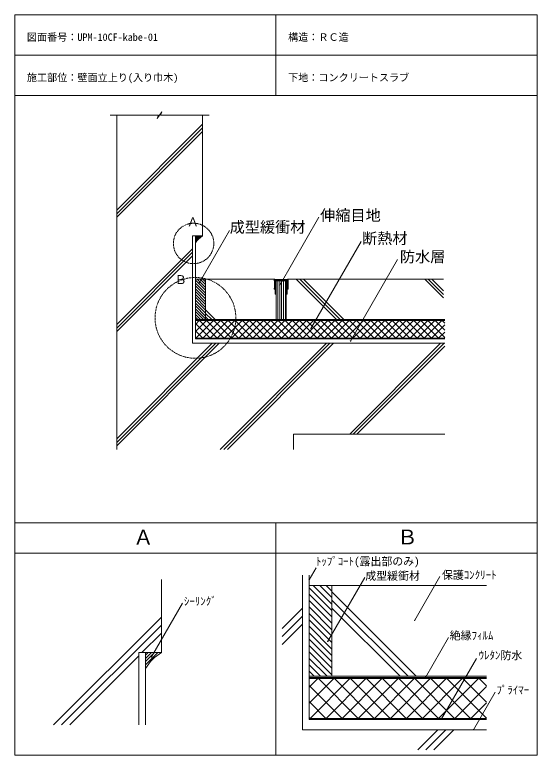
# Model space of a CAD drawing. Units: millimetres, scale not verified. Extents: x -517 to 518, y -673 to 792.
import ezdxf
from ezdxf.enums import TextEntityAlignment as Align

# ---------------------------------------------------------------- set-up
doc = ezdxf.new("R2010")
doc.units = ezdxf.units.MM
doc.header["$PDMODE"] = 32
doc.header["$PDSIZE"] = 0.8
doc.linetypes.add('DASHED2', pattern=[3, 2, -1])
doc.layers.add('0-0', color=7, linetype='Continuous', lineweight=13)
doc.styles.add('ＭＳ ゴシック', font='')
doc.styles.get('ＭＳ ゴシック').set_extended_font_data('MS Gothic')

msp = doc.modelspace()

# ---------------------------------------------------------------- linework, layer by layer
at = {"layer": '0-0'}
for p, q in [((-516.864, 792.357), (-516.864, -673.469)), ((-516.864, 792.357), (517.853, 792.357)), ((0.494, 792.357), (0.494, 632.357)), ((517.853, 792.357), (517.853, -673.469)), ((-516.864, 712.357), (517.853, 712.357)), ((-516.864, 632.357), (517.853, 632.357)), ((-328.223, 593.433), (-232.368, 593.433)), ((-315.075, 593.433), (-315.075, -68.008)), ((-225.576, 599.986), (-234.753, 586.879)), ((-234.753, 586.879), (-232.368, 593.433)), ((-225.576, 599.986), (-227.961, 593.433)), ((-227.961, 593.433), (-131.565, 593.433)), ((-145.075, 354.651), (-145.075, 593.433)), ((-315.075, 405.541), (-145.075, 575.541)), ((-315.075, 398.47), (-145.075, 568.47)), ((-315.075, 391.399), (-145.075, 561.399)), ((7.975, 257.293), (85.662, 391.851)), ((-165.075, 354.651), (-145.075, 354.651)), ((-165.075, 141.992), (-165.075, 354.651)), ((-151.051, 262.358), (-91.694, 365.166)), ((69.762, 171.197), (169.425, 343.818)), ((-315.075, 179.267), (-165.075, 329.267)), ((-315.075, 172.196), (-165.075, 322.196)), ((-315.075, 165.125), (-165.075, 315.125)), ((148.119, 146.32), (241.457, 307.987)), ((-3.083, 268.992), (-159.075, 268.992)), ((24.917, 268.992), (332.408, 268.992)), ((40.572, 268.992), (120.572, 188.992)), ((47.643, 268.992), (127.643, 188.992)), ((54.714, 268.992), (134.714, 188.992)), ((295.13, 268.992), (332.408, 231.715)), ((302.201, 268.992), (332.408, 238.786)), ((309.272, 268.992), (332.408, 245.857)), ((-139.075, 208.222), (-119.844, 188.992)), ((-139.075, 201.151), (-126.916, 188.992)), ((-139.075, 194.08), (-133.987, 188.992)), ((-159.075, 188.992), (334.925, 188.992)), ((332.408, 186.992), (-159.075, 186.992)), ((-315.075, -61.149), (-111.933, 141.992)), ((-315.075, -54.078), (-119.004, 141.992)), ((-315.075, -47.007), (-126.075, 141.992)), ((-165.075, 141.992), (334.925, 141.992)), ((-109.801, -68.008), (100.199, 141.992)), ((-102.73, -68.008), (107.27, 141.992)), ((-95.659, -68.008), (114.341, 141.992)), ((146.473, -38.008), (326.473, 141.992)), ((153.544, -38.008), (333.544, 141.992)), ((160.615, -38.008), (334.925, 136.302)), ((34.925, -38.008), (334.925, -38.008)), ((34.925, -38.008), (34.925, -68.008)), ((-516.864, -213.469), (517.853, -213.469)), ((0.494, -213.469), (0.494, -673.469)), ((-516.864, -273.469), (517.853, -273.469)), ((66.201, -326.191), (79.93, -302.412)), ((52.701, -623.061), (52.701, -317.311)), ((176.204, -321.482), (103.134, -448.042)), ((275.325, -406.218), (325.318, -319.628)), ((-226.48, -470.26), (-226.48, -325.344)), ((417.182, -337.311), (66.201, -337.311)), ((111.201, -350.351), (278.161, -517.311)), ((111.201, -366.261), (262.251, -517.311)), ((-246.202, -479.013), (-184.639, -372.382)), ((12.701, -422.442), (52.701, -382.442)), ((111.201, -382.171), (246.341, -517.311)), ((-439.994, -613.406), (-226.48, -399.891)), ((12.701, -438.352), (52.701, -398.352)), ((-424.085, -613.406), (-226.48, -415.801)), ((12.701, -454.261), (52.701, -414.261)), ((-265.029, -470.26), (-226.48, -431.711)), ((296.419, -519.561), (342.213, -440.245)), ((-408.175, -613.406), (-271.48, -476.711)), ((-271.48, -613.406), (-271.48, -470.26)), ((-226.48, -470.26), (-271.48, -470.26)), ((328.525, -601.588), (397.728, -481.726)), ((66.201, -517.311), (417.182, -517.311)), ((391.685, -623.061), (434.483, -548.933)), ((52.701, -623.061), (417.182, -623.061)), ((281.199, -663.061), (321.199, -623.061)), ((297.109, -663.061), (337.109, -623.061)), ((313.018, -663.061), (353.018, -623.061)), ((-516.864, -673.469), (517.853, -673.469))]:
    msp.add_line(p, q, dxfattribs=at)
at = {"layer": '0-0', "color": 2}
for p, q in [((-159.075, 343.812), (-148.235, 354.651)), ((-159.075, 346.64), (-151.064, 354.651)), ((-159.075, 349.469), (-153.892, 354.651)), ((-159.075, 352.297), (-156.721, 354.651)), ((-145.986, 354.072), (-145.407, 354.651)), ((-159.075, 340.983), (-158.496, 341.562)), ((-257.98, -494.648), (-233.592, -470.26)), ((-257.98, -488.284), (-239.956, -470.26)), ((-257.98, -481.92), (-246.32, -470.26)), ((-257.98, -475.556), (-252.684, -470.26)), ((-228.531, -471.562), (-227.228, -470.26)), ((-257.98, -501.012), (-256.678, -499.709))]:
    msp.add_line(p, q, dxfattribs=at)
at = {"layer": '0-0', "color": 4}
for p, q in [((-159.075, 150.992), (-159.075, 354.651)), ((-159.075, 150.992), (334.925, 150.992)), ((66.201, -317.311), (66.201, -602.811)), ((-257.98, -470.26), (-257.98, -613.406)), ((66.201, -602.811), (417.182, -602.811))]:
    msp.add_line(p, q, dxfattribs=at)
at = {"layer": '0-0', "color": 5}
for p, q in [((-139.075, 268.992), (-159.075, 268.992)), ((-159.075, 266.961), (-139.075, 246.961)), ((-155.449, 268.992), (-139.075, 252.618)), ((-149.792, 268.992), (-139.075, 258.275)), ((-144.135, 268.992), (-139.075, 263.932)), ((-139.075, 268.992), (-139.075, 188.992)), ((-3.083, 268.992), (-2.083, 268.992)), ((-3.083, 265.992), (-3.083, 268.992)), ((-2.583, 265.992), (-3.083, 265.992)), ((-2.583, 250.992), (-2.583, 265.992)), ((-2.083, 268.992), (-1.583, 268.492)), ((-1.583, 268.492), (10.917, 268.492)), ((-1.583, 267.492), (-1.583, 265.492)), ((23.417, 267.492), (-1.583, 267.492)), ((-1.583, 267.492), (-1.583, 248.992)), ((23.417, 267.492), (-1.583, 267.492)), ((-1.583, 265.492), (-1.083, 265.492)), ((-1.083, 265.492), (-1.083, 238.992)), ((-0.083, 266.992), (21.917, 266.992)), ((-0.083, 265.992), (-0.083, 266.992)), ((1.917, 265.992), (-0.083, 265.992)), ((-0.083, 265.492), (1.917, 265.492)), ((-0.083, 253.992), (-0.083, 265.492)), ((0.917, 265.492), (20.917, 265.492)), ((0.917, 188.992), (0.917, 265.492)), ((1.917, 265.492), (1.917, 265.992)), ((4.131, 188.992), (4.131, 265.492)), ((7.881, 188.992), (7.881, 265.492)), ((10.917, 268.492), (23.417, 268.492)), ((11.631, 188.992), (11.631, 265.492)), ((15.381, 188.992), (15.381, 265.492)), ((19.131, 188.992), (19.131, 265.492)), ((19.917, 265.992), (19.917, 265.492)), ((21.917, 265.992), (19.917, 265.992)), ((19.917, 265.492), (21.917, 265.492)), ((20.917, 265.492), (20.917, 188.992)), ((21.917, 266.992), (21.917, 265.992)), ((21.917, 265.492), (21.917, 253.992)), ((22.917, 265.492), (23.417, 265.492)), ((22.917, 238.992), (22.917, 265.492)), ((23.417, 268.492), (23.917, 268.992)), ((23.417, 265.492), (23.417, 267.492)), ((23.417, 248.992), (23.417, 267.492)), ((23.917, 268.992), (24.917, 268.992)), ((24.417, 265.992), (24.417, 250.992)), ((24.917, 265.992), (24.417, 265.992)), ((24.917, 268.992), (24.917, 265.992)), ((-159.075, 261.304), (-139.075, 241.304)), ((-159.075, 255.648), (-139.075, 235.648)), ((-159.075, 249.991), (-139.075, 229.991)), ((-3.083, 250.992), (-2.583, 250.992)), ((-3.083, 248.992), (-3.083, 250.992)), ((0.417, 253.992), (-0.083, 253.992)), ((-0.083, 252.992), (0.417, 253.992)), ((-0.083, 239.992), (-0.083, 252.992)), ((21.417, 253.992), (21.917, 252.992)), ((21.917, 253.992), (21.417, 253.992)), ((21.917, 252.992), (21.917, 239.992)), ((24.417, 250.992), (24.917, 250.992)), ((24.917, 250.992), (24.917, 248.992)), ((-159.075, 244.334), (-139.075, 224.334)), ((-159.075, 238.677), (-139.075, 218.677)), ((-1.583, 248.992), (-3.083, 248.992)), ((-1.083, 238.992), (-0.083, 238.992)), ((0.417, 239.992), (-0.083, 239.992)), ((-0.083, 238.992), (0.417, 239.992)), ((21.417, 239.992), (21.917, 238.992)), ((21.917, 239.992), (21.417, 239.992)), ((21.917, 238.992), (22.917, 238.992)), ((24.917, 248.992), (23.417, 248.992)), ((-159.075, 233.02), (-139.075, 213.02)), ((-159.075, 227.363), (-139.075, 207.363)), ((-159.075, 221.706), (-139.075, 201.706)), ((-159.075, 216.05), (-139.075, 196.05)), ((-159.075, 210.393), (-139.075, 190.393)), ((-159.075, 204.736), (-143.331, 188.992)), ((-159.075, 199.079), (-148.988, 188.992)), ((-159.075, 193.422), (-154.645, 188.992)), ((-159.075, 187.992), (334.925, 187.992)), ((111.201, -337.311), (66.201, -337.311)), ((66.201, -341.881), (111.201, -386.881)), ((74.359, -337.311), (111.201, -374.153)), ((87.087, -337.311), (111.201, -361.425)), ((99.815, -337.311), (111.201, -348.697)), ((111.201, -337.311), (111.201, -517.311)), ((66.201, -354.609), (111.201, -399.609)), ((66.201, -367.337), (111.201, -412.337)), ((66.201, -380.065), (111.201, -425.065)), ((66.201, -392.793), (111.201, -437.793)), ((66.201, -405.521), (111.201, -450.521)), ((66.201, -418.249), (111.201, -463.249)), ((66.201, -430.976), (111.201, -475.976)), ((66.201, -443.704), (111.201, -488.704)), ((66.201, -456.432), (111.201, -501.432)), ((66.201, -469.16), (111.201, -514.16)), ((66.201, -481.888), (101.624, -517.311)), ((66.201, -494.616), (88.896, -517.311)), ((66.201, -507.344), (76.169, -517.311)), ((66.201, -519.561), (417.182, -519.561))]:
    msp.add_line(p, q, dxfattribs=at)
at = {"layer": '0-0', "color": 6}
for p, q in [((-159.075, 186.992), (-159.075, 151.992)), ((-159.075, 165.323), (-137.406, 186.992)), ((-159.075, 179.466), (-151.548, 186.992)), ((-159.075, 186.992), (334.925, 186.992)), ((-159.075, 180.931), (-130.135, 151.992)), ((-158.264, 151.992), (-123.264, 186.992)), ((-150.993, 186.992), (-115.993, 151.992)), ((-144.121, 151.992), (-109.121, 186.992)), ((-136.851, 186.992), (-101.851, 151.992)), ((-129.979, 151.992), (-94.979, 186.992)), ((-122.709, 186.992), (-87.709, 151.992)), ((-115.837, 151.992), (-80.837, 186.992)), ((-108.567, 186.992), (-73.567, 151.992)), ((-101.695, 151.992), (-66.695, 186.992)), ((-94.425, 186.992), (-59.425, 151.992)), ((-87.553, 151.992), (-52.553, 186.992)), ((-80.283, 186.992), (-45.283, 151.992)), ((-73.411, 151.992), (-38.411, 186.992)), ((-66.14, 186.992), (-31.14, 151.992)), ((-59.269, 151.992), (-24.269, 186.992)), ((-51.998, 186.992), (-16.998, 151.992)), ((-45.126, 151.992), (-10.126, 186.992)), ((-37.856, 186.992), (-2.856, 151.992)), ((-30.984, 151.992), (4.016, 186.992)), ((-23.714, 186.992), (11.286, 151.992)), ((-16.842, 151.992), (18.158, 186.992)), ((-9.572, 186.992), (25.428, 151.992)), ((-2.7, 151.992), (32.3, 186.992)), ((4.57, 186.992), (39.57, 151.992)), ((11.442, 151.992), (46.442, 186.992)), ((18.712, 186.992), (53.712, 151.992)), ((25.584, 151.992), (60.584, 186.992)), ((32.854, 186.992), (67.854, 151.992)), ((39.726, 151.992), (74.726, 186.992)), ((46.997, 186.992), (81.997, 151.992)), ((53.868, 151.992), (88.868, 186.992)), ((61.139, 186.992), (96.139, 151.992)), ((68.011, 151.992), (103.011, 186.992)), ((75.281, 186.992), (110.281, 151.992)), ((82.153, 151.992), (117.153, 186.992)), ((89.423, 186.992), (124.423, 151.992)), ((96.295, 151.992), (131.295, 186.992)), ((103.565, 186.992), (138.565, 151.992)), ((110.437, 151.992), (145.437, 186.992)), ((117.707, 186.992), (152.707, 151.992)), ((124.579, 151.992), (159.579, 186.992)), ((131.849, 186.992), (166.849, 151.992)), ((138.721, 151.992), (173.721, 186.992)), ((145.992, 186.992), (180.992, 151.992)), ((152.863, 151.992), (187.863, 186.992)), ((160.134, 186.992), (195.134, 151.992)), ((167.006, 151.992), (202.006, 186.992)), ((174.276, 186.992), (209.276, 151.992)), ((181.148, 151.992), (216.148, 186.992)), ((188.418, 186.992), (223.418, 151.992)), ((195.29, 151.992), (230.29, 186.992)), ((202.56, 186.992), (237.56, 151.992)), ((209.432, 151.992), (244.432, 186.992)), ((216.702, 186.992), (251.702, 151.992)), ((223.574, 151.992), (258.574, 186.992)), ((230.844, 186.992), (265.844, 151.992)), ((237.716, 151.992), (272.716, 186.992)), ((244.987, 186.992), (279.987, 151.992)), ((251.858, 151.992), (286.858, 186.992)), ((259.129, 186.992), (294.129, 151.992)), ((266.001, 151.992), (301.001, 186.992)), ((273.271, 186.992), (308.271, 151.992)), ((280.143, 151.992), (315.143, 186.992)), ((287.413, 186.992), (322.413, 151.992)), ((294.285, 151.992), (329.285, 186.992)), ((301.555, 186.992), (334.925, 153.622)), ((308.427, 151.992), (334.925, 178.491)), ((315.697, 186.992), (334.925, 167.764)), ((329.839, 186.992), (334.925, 181.906)), ((-159.075, 166.789), (-144.278, 151.992)), ((322.569, 151.992), (334.925, 164.349)), ((-159.075, 152.647), (-158.42, 151.992)), ((-159.075, 151.992), (334.925, 151.992)), ((66.201, -521.811), (66.201, -600.561)), ((66.201, -570.566), (114.956, -521.811)), ((66.201, -538.746), (83.136, -521.811)), ((66.201, -521.811), (417.182, -521.811)), ((68.026, -600.561), (146.776, -521.811)), ((84.384, -521.811), (163.134, -600.561)), ((99.846, -600.561), (178.596, -521.811)), ((116.204, -521.811), (194.954, -600.561)), ((131.666, -600.561), (210.416, -521.811)), ((148.024, -521.811), (226.774, -600.561)), ((163.485, -600.561), (242.235, -521.811)), ((179.843, -521.811), (258.593, -600.561)), ((195.305, -600.561), (274.055, -521.811)), ((211.663, -521.811), (290.413, -600.561)), ((227.125, -600.561), (305.875, -521.811)), ((243.483, -521.811), (322.233, -600.561)), ((258.945, -600.561), (337.695, -521.811)), ((275.303, -521.811), (354.053, -600.561)), ((290.765, -600.561), (369.515, -521.811)), ((307.123, -521.811), (385.873, -600.561)), ((322.584, -600.561), (401.334, -521.811)), ((338.943, -521.811), (417.182, -600.051)), ((370.762, -521.811), (417.182, -568.231)), ((402.582, -521.811), (417.182, -536.411)), ((66.201, -535.448), (131.314, -600.561)), ((354.404, -600.561), (417.182, -537.783)), ((66.201, -567.268), (99.494, -600.561)), ((386.224, -600.561), (417.182, -569.603)), ((66.201, -599.088), (67.675, -600.561)), ((66.201, -600.561), (417.182, -600.561))]:
    msp.add_line(p, q, dxfattribs=at)
at = {"layer": '0-0', "color": 1, "linetype": 'DASHED2'}
for centre, radius in [((-162.748, 339.668), 40), ((-159.075, 192.332), 80)]:
    msp.add_circle(centre, radius, dxfattribs=at)
at = {"layer": '0-0', "color": 2}
for centre, radius in [((-122.446, 318.023), 43.054), ((-175.567, -552.673), 96.872)]:
    msp.add_arc(centre, radius, 121.70697, 148.29303, dxfattribs=at)
at = {"layer": '0-0'}
for p in [(-151.051, 262.358), (7.975, 257.293), (69.762, 171.197), (148.119, 146.32), (66.201, -326.191), (275.325, -406.218), (103.134, -448.042), (-246.202, -479.013), (296.419, -519.561), (328.525, -601.588), (391.685, -623.061)]:
    msp.add_point(p, dxfattribs=at)

# ---------------------------------------------------------------- texts
at = {"layer": '0-0', "style": 'ＭＳ ゴシック'}
for s, height, p in [('図面番号：UPM-10CF-kabe-01', 14.66, (-492.864, 736.357)), ('構造：ＲＣ造', 14.66, (24.494, 736.357)), ('施工部位：壁面立上り(入り巾木)', 14.66, (-492.864, 656.357)), ('下地：コンクリートスラブ', 14.66, (24.494, 656.357)), ('伸縮目地', 21.99, (87.994, 377.829)), ('Ａ', 17.6, (-176.079, 368.289)), ('成型緩衝材', 21.99, (-91.289, 354.532)), ('断熱材', 21.99, (171.052, 332.248)), ('防水層', 21.99, (245.926, 295.879)), ('Ｂ', 17.6, (-200.199, 254.062)), ('Ａ', 29.33, (-282.268, -265.32)), ('Ｂ', 29.33, (240.689, -264.973)), ('ﾄｯﾌﾟｺｰﾄ(露出部のみ)', 15.85, (79.574, -302.344)), ('保護ｺﾝｸﾘｰﾄ', 15.85, (329.201, -329.38)), ('成型緩衝材', 15.85, (177.29, -331.146)), ('ｼｰﾘﾝｸﾞ', 15.85, (-181.915, -381.474)), ('絶縁ﾌｨﾙﾑ', 15.85, (344.652, -449.296)), ('ｳﾚﾀﾝ防水', 15.85, (401.84, -488.448)), ('ﾌﾟﾗｲﾏｰ', 15.85, (437.101, -557.186))]:
    msp.add_text(s, height=height, dxfattribs=at).set_placement(p, align=Align.BOTTOM_LEFT)

doc.saveas('drawing.dxf')
